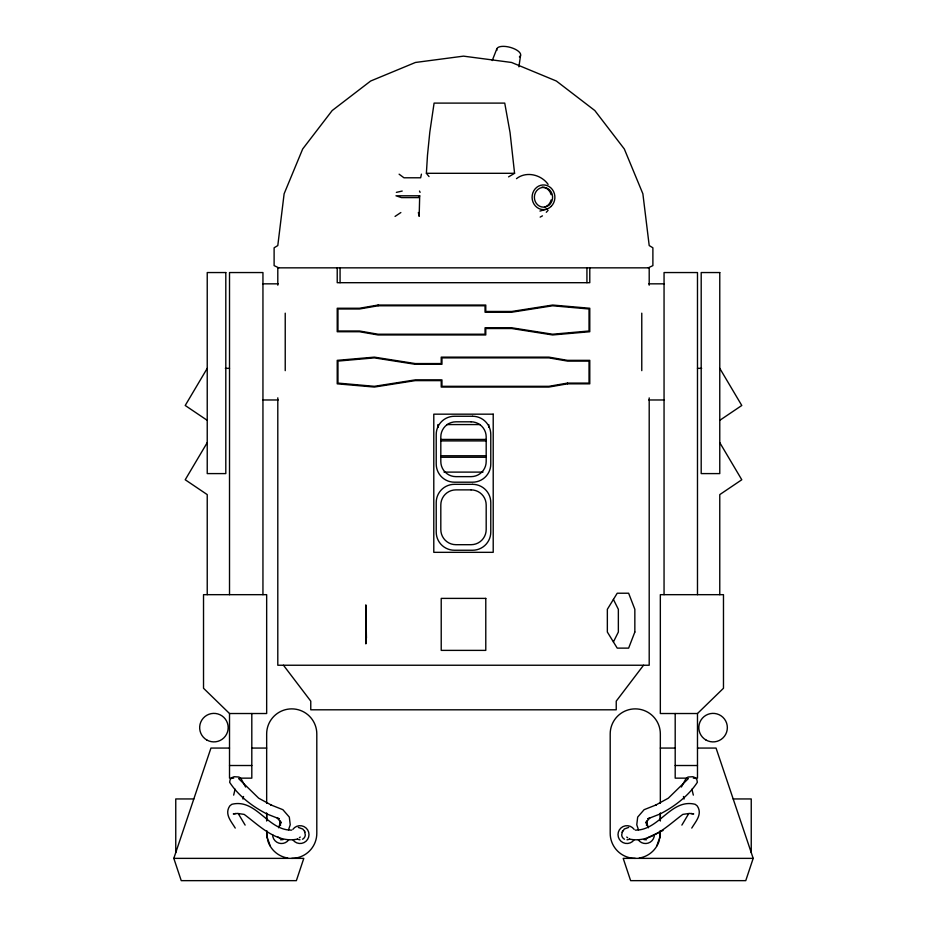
<?xml version="1.0" encoding="UTF-8"?>
<svg xmlns="http://www.w3.org/2000/svg" width="927" height="927" viewBox="0 0 927 927"><rect width="100%" height="100%" fill="white"/><g stroke="black" fill="none" stroke-linecap="round" stroke-linejoin="round"><path stroke-width="1.39" d="M488.761 427.277L488.761 424.566M660.337 821.032L660.337 813.246M419.699 195.794L418.737 197.602L401.449 197.602L395.98 195.794L419.699 195.794L419.166 216.339L418.367 212.48M660.186 830.696L660.036 836.478L656.849 845.818M429.027 176.559L426.385 173.303L427.486 155.226L429.815 132.109L434.091 103.106L504.74 103.106L510.059 132.607L514.578 173.303L508.575 176.872M518.9 66.825L520.534 55.62M622.214 832.411L624.265 829.016L628.68 827.417M622.504 830.998L621.704 834.926A5.133 5.133 0 0 0 624.497 839.236M421.426 174.16L420.649 177.787L403.963 177.787L399.108 174.183M242.955 799.062L243.546 796.49M235.087 789.155L233.674 795.123M753.188 858.367L745.76 880.65L630.627 880.65L623.199 858.367L753.188 858.367L716.05 748.066L697.486 748.066M173.812 858.367L303.801 858.367L296.373 880.65L181.24 880.65L173.812 858.367L210.95 748.066L229.514 748.066M288.552 829.746L290.232 824.752L289.317 817.093L282.874 809.677L270.568 804.798L271.75 805.32L258.679 798.182L238.726 778.715M278.575 827.776L280.232 822.898L280.464 825.517L279.85 820.812L281.414 822.909L277.196 817.962L279.27 818.831L267.891 814.369M492.237 60.556L496.849 48.76M681.391 787.023L685.992 778.599L688.019 777.023L692.828 776.722L695.285 777.695L696.895 779.7L697.336 782.318C688.622 795.772 674.555 806.583 660.302 813.836M613.407 641.936L618.355 632.04L618.355 609.306L613.407 599.41M681.878 825.1L688.657 813.721M691.762 828.078C695.876 821.206 702.759 814.08 697.22 805.922L695.204 804.312C670.708 798.193 659.34 830.638 635.285 830.117M207.231 368.343L185.215 405.481L207.231 420.337M207.231 442.619L185.215 479.757L207.231 494.612L207.231 594.671M688.274 778.715L668.321 798.182L655.25 805.32L656.432 804.798L644.126 809.677L637.683 817.093L636.768 824.752L638.448 829.746M643.535 665.238L616.235 701.136L616.235 709.804L310.765 709.804L310.765 701.136L283.465 665.238M546.293 212.295L548.1 210.336M697.486 713.523L723.477 688.263L723.477 594.671L660.337 594.671L660.337 713.523L697.486 713.523L697.486 778.147L693.303 778.147M629.479 839.086C650.638 843.57 667.313 825.853 682.828 814.393L689.433 813.419L693.709 813.906L691.078 813.489M299.363 837.73L300.255 837.058M719.769 420.337L741.785 405.481L719.769 368.343M395.053 216.42L400.858 212.538M516.49 178.656C526.269 170.916 541.206 174.589 548.112 184.38M540.174 217.103L542.446 215.852M648.274 267.845L652.886 265.609L652.886 247.787L649.201 245.562L642.874 193.778L624.323 148.992L594.81 110.533L556.351 81.02L511.565 62.468L463.5 56.141L415.435 62.468L370.649 81.02L332.19 110.533L302.677 148.992L284.125 193.778L277.799 245.562L274.114 247.787L274.114 265.609L278.726 267.845M647.359 837.834L663.072 830.453M659.109 814.369L647.73 818.831L649.804 817.962L645.586 822.909L647.15 820.812L646.536 825.517L646.768 822.898L648.425 827.776M539.943 211.078L547.011 209.015M396.374 192.376L402.214 191.043M297.521 839.086C276.362 843.57 259.687 825.853 244.172 814.393L237.567 813.419L233.291 813.906L235.921 813.489M280.522 839.769L283.129 839.595M426.385 173.303L514.578 173.303M262.596 283.836L278.158 283.836M648.842 283.836L664.404 283.836M225.342 368.343L229.514 368.343M697.486 368.343L701.658 368.343M262.596 399.977L278.158 399.977M648.842 399.977L664.404 399.977M446.907 424.566L480.093 424.566M441.136 439.433L485.864 439.433M441.136 440.916L485.864 440.916M441.136 455.771L485.864 455.771M441.136 457.254L485.864 457.254M444.021 472.11L482.979 472.11M229.514 713.523L266.663 713.523L266.663 594.671L203.523 594.671L203.523 688.263L229.514 713.523L229.514 778.147L233.697 778.147M251.808 748.066L266.663 748.066M660.337 748.066L675.192 748.066M229.514 765.517L251.808 765.517M675.192 765.517L697.486 765.517M239.27 778.147L251.808 778.147L251.808 713.523M687.73 778.147L675.192 778.147L675.192 713.523M193.813 798.947L175.759 798.947L175.759 852.585M733.187 798.947L751.241 798.947L751.241 852.585M643.871 839.595L646.478 839.769M291.715 830.117C267.66 830.638 256.292 798.193 231.796 804.312L229.78 805.922C224.241 814.08 231.124 821.206 235.238 828.078M298.32 827.417L302.735 829.016L304.496 830.998L305.296 834.926A5.133 5.133 0 0 1 302.503 839.236M277.938 837.035L279.641 837.834M266.698 813.836C252.445 806.583 238.378 795.772 229.664 782.318L230.105 779.7L231.715 777.695L234.172 776.722L238.981 777.023L241.008 778.599L245.609 787.023M626.745 837.058L627.637 837.73M238.343 813.721L245.122 825.1M719.769 442.619L741.785 479.757L719.769 494.612L719.769 594.671M419.491 191.043L420.093 192.376M270.151 845.818L266.964 836.478L266.814 830.696M693.326 795.123L691.913 789.155M683.454 796.49L684.045 799.062M304.496 830.998L304.786 832.411M266.663 813.246L266.663 821.032M697.486 594.671L697.486 272.55L664.056 272.55L664.056 594.671M660.337 803.327L660.337 733.952A25.064 25.064 0 0 0 635.273 708.877A25.064 25.064 0 0 0 610.198 733.952L610.198 833.292A25.064 25.064 0 0 0 635.273 858.367M660.337 813.141L660.337 820.337M649.201 285.18L649.201 267.845L277.799 267.845L277.799 285.168M649.201 397.903L649.201 665.238L277.799 665.238L277.799 397.834M641.774 313.175L641.774 370.649M589.781 267.845L589.781 282.7L337.219 282.7L337.219 267.845M586.93 267.845L586.93 282.7M340.07 267.845L340.07 282.7M285.226 313.175L285.226 370.649M266.663 803.327L266.663 733.952A25.064 25.064 0 0 1 291.727 708.877A25.064 25.064 0 0 1 316.802 733.952L316.802 833.292A25.064 25.064 0 0 1 291.727 858.367M266.663 813.141L266.663 820.337M262.944 594.671L262.944 272.55L229.514 272.55L229.514 594.671M496.849 50.394A12.341 5.064 15 0 1 510.58 47.462A12.341 5.064 15 0 1 519.375 56.918M542.04 187.161A10.162 9.386 89.3 0 1 551.113 194.693M551.125 199.954A10.162 9.386 89.3 0 1 544.497 207.138M660.337 833.292A25.064 25.064 0 0 1 659.792 838.518M659.491 839.781A25.064 25.064 0 0 1 639.201 858.054M654.404 834.601A8.911 8.911 0 0 1 638.274 839.839M634.126 839.839A8.911 8.911 0 0 1 620.951 841.218A8.911 8.911 0 0 1 620.951 827.973A8.911 8.911 0 0 1 634.126 829.352M629.491 838.97A4.971 4.971 0 0 1 627 839.781M287.799 858.054A25.064 25.064 0 0 1 267.509 839.781M267.208 838.518A25.064 25.064 0 0 1 266.663 833.292M288.726 839.839A8.911 8.911 0 0 1 272.596 834.601M292.874 829.352A8.911 8.911 0 0 1 306.049 827.973A8.911 8.911 0 0 1 306.049 841.218A8.911 8.911 0 0 1 292.874 839.839M300 839.781A4.971 4.971 0 0 1 297.509 838.97M438.239 424.566L438.239 427.277L438.239 424.566M366.42 637.382L365.841 643.883L365.841 604.891L366.42 637.382M634.844 632.04L628.633 648.124L617.22 648.124L607.347 632.04L607.347 609.306L617.22 593.222L628.633 593.222L634.844 609.306L634.844 632.04M378.077 305.041L359.514 308.251L337.219 308.251L337.219 331.739L359.514 331.739L378.077 334.96L485.783 334.96L485.783 328.529L511.785 328.529L552.631 334.96L589.781 331.739L589.781 308.251L552.631 305.041L511.785 311.46L485.783 311.46L485.783 305.041L378.077 305.041M378.077 305.783L359.514 308.992L337.973 308.992L337.973 330.997L359.514 330.997L378.077 334.218L485.041 334.218L485.041 327.787L511.785 327.787L552.631 334.218L589.027 330.997L589.027 308.992L552.631 305.783L511.785 312.214L485.041 312.214L485.041 305.783L378.077 305.783M567.486 383.094L548.923 386.316L441.959 386.316L441.959 379.885L415.215 379.885L374.369 386.316L337.973 383.094L337.973 361.09L374.369 357.88L415.215 364.299L441.959 364.299L441.959 357.88L548.923 357.88L567.486 361.09L589.027 361.09L589.027 383.094L567.486 383.094M567.486 383.836L548.923 387.057L441.217 387.057L441.217 380.626L415.215 380.626L374.369 387.057L337.219 383.836L337.219 360.348L374.369 357.138L415.215 363.558L441.217 363.558L441.217 357.138L548.923 357.138L567.486 360.348L589.781 360.348L589.781 383.836L567.486 383.836M225.806 272.55L207.231 272.55L207.231 473.593L225.806 473.593L225.806 272.55M719.769 272.55L701.194 272.55L701.194 473.593L719.769 473.593L719.769 272.55M493.21 414.172L433.79 414.172L433.79 552.33L493.21 552.33L493.21 414.172M472.596 416.258L454.404 416.258A18.181 18.181 0 0 0 436.223 434.45L436.223 463.998A18.181 18.181 0 0 0 454.404 482.191L472.596 482.191A18.181 18.181 0 0 0 490.777 463.998L490.777 434.45A18.181 18.181 0 0 0 472.596 416.258M471.067 421.808L455.933 421.808A15.122 15.122 0 0 0 440.812 436.941L440.812 461.507A15.122 15.122 0 0 0 455.933 476.64L471.067 476.64A15.122 15.122 0 0 0 486.188 461.507L486.188 436.941A15.122 15.122 0 0 0 471.067 421.808M472.596 484.323L454.404 484.323A18.181 18.181 0 0 0 436.223 502.504L436.223 532.052A18.181 18.181 0 0 0 454.404 550.244L472.596 550.244A18.181 18.181 0 0 0 490.777 532.052L490.777 502.504A18.181 18.181 0 0 0 472.596 484.323M471.067 489.873L455.933 489.873A15.122 15.122 0 0 0 440.812 504.995L440.812 529.572A15.122 15.122 0 0 0 455.933 544.694L471.067 544.694A15.122 15.122 0 0 0 486.188 529.572L486.188 504.995A15.122 15.122 0 0 0 471.067 489.873M485.783 598.39L441.217 598.39L441.217 650.383L485.783 650.383L485.783 598.39M705.945 739.989A14.264 14.264 0 0 0 727.347 727.637A14.264 14.264 0 0 0 705.945 715.285A14.264 14.264 0 0 0 705.945 739.989M206.791 739.989A14.264 14.264 0 0 0 228.181 727.637A14.264 14.264 0 0 0 206.791 715.285A14.264 14.264 0 0 0 206.791 739.989M549.584 204.612A9.873 9.119 -90 0 0 546.316 187.891A9.873 9.119 -90 0 0 534.566 199.328A9.873 9.119 -90 0 0 549.584 204.612M551.113 206.454A12.341 11.402 -90 0 0 547.023 185.539A12.341 11.402 -90 0 0 532.341 199.838A12.341 11.402 -90 0 0 551.113 206.454"/></g></svg>
